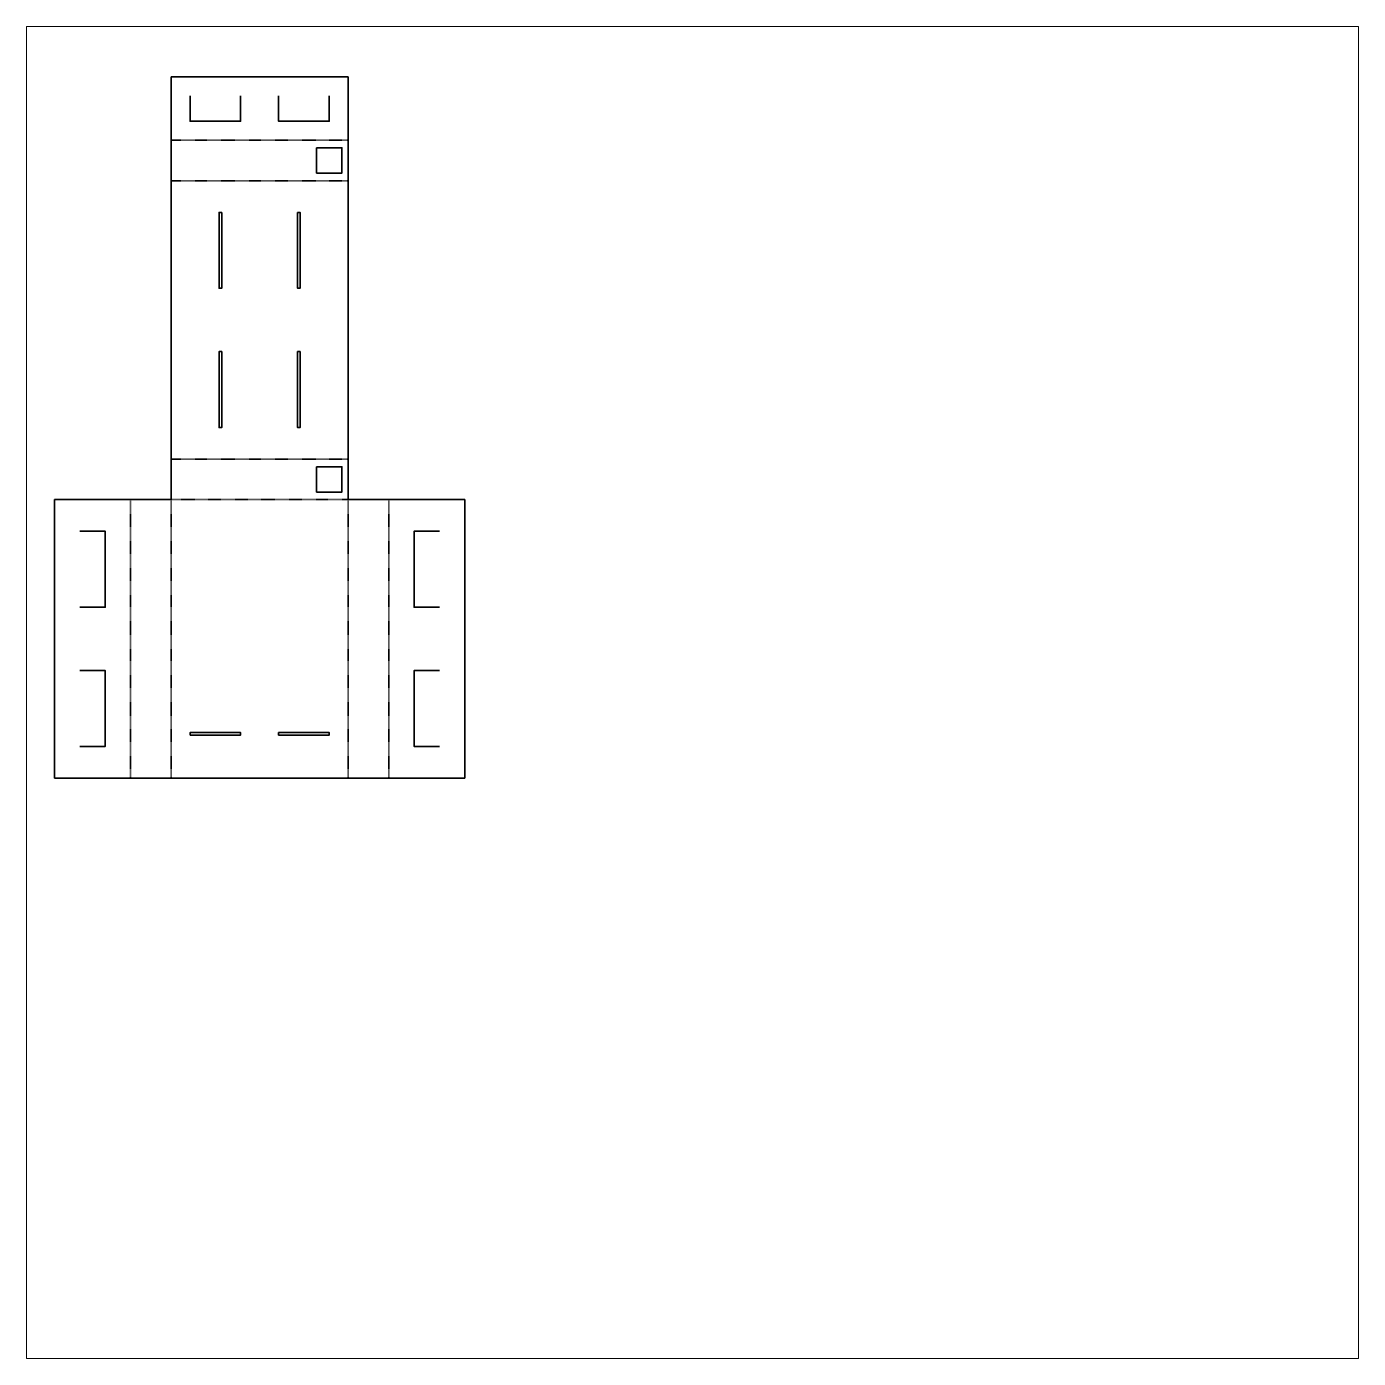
# Model space of a CAD drawing. Header units: inches. Extents: x 8 to 271, y -272 to -9.
import ezdxf

# ---------------------------------------------------------------- set-up
doc = ezdxf.new("R2010")
doc.units = ezdxf.units.IN
doc.header["$MEASUREMENT"] = 0
for name, pattern in [('AI-Linetype-1', [0.123472, 0.035278, -0.088194]), ('AI-Linetype-2', [0.123472, 0.035278, -0.088194]), ('AI-Linetype-3', [0.123472, 0.035278, -0.088194]), ('AI-Linetype-4', [0.123472, 0.035278, -0.088194]), ('AI-Linetype-5', [0.123472, 0.035278, -0.088194]), ('AI-Linetype-6', [0.123472, 0.035278, -0.088194]), ('AI-Linetype-7', [0.123472, 0.035278, -0.088194]), ('AI-Linetype-8', [0.123472, 0.035278, -0.088194])]:
    doc.linetypes.add(name, pattern=pattern)
doc.layers.add('Layer 1', color=7, linetype='Continuous')

# ---------------------------------------------------------------- blocks, each defined once
blk = doc.blocks.new('block 3')
at = {"layer": 'Layer 1', "color": 1, "linetype": 'AI-Linetype-6', "lineweight": 35, "true_color": 0xff0000}
blk.add_lwpolyline([(71.36, -31.16), (36.36, -31.16)], dxfattribs=at)
at = {"layer": 'Layer 1', "color": 1, "linetype": 'AI-Linetype-2', "lineweight": 35, "true_color": 0xff0000}
blk.add_lwpolyline([(71.36, -39.16), (36.36, -39.16)], dxfattribs=at)
at = {"layer": 'Layer 1', "color": 1, "linetype": 'AI-Linetype-1', "lineweight": 35, "true_color": 0xff0000}
blk.add_lwpolyline([(71.36, -94.16), (36.36, -94.16)], dxfattribs=at)
at = {"layer": 'Layer 1', "color": 1, "linetype": 'AI-Linetype-8', "lineweight": 35, "true_color": 0xff0000}
blk.add_lwpolyline([(28.36, -102.16), (28.36, -157.16)], dxfattribs=at)
at = {"layer": 'Layer 1', "color": 1, "linetype": 'AI-Linetype-3', "lineweight": 35, "true_color": 0xff0000}
blk.add_lwpolyline([(36.36, -102.16), (71.36, -102.16)], dxfattribs=at)
at = {"layer": 'Layer 1', "color": 1, "linetype": 'AI-Linetype-5', "lineweight": 35, "true_color": 0xff0000}
blk.add_lwpolyline([(36.36, -102.16), (36.36, -157.16)], dxfattribs=at)
at = {"layer": 'Layer 1', "color": 1, "linetype": 'AI-Linetype-4', "lineweight": 35, "true_color": 0xff0000}
blk.add_lwpolyline([(71.36, -102.16), (71.36, -157.16)], dxfattribs=at)
at = {"layer": 'Layer 1', "color": 1, "linetype": 'AI-Linetype-7', "lineweight": 35, "true_color": 0xff0000}
blk.add_lwpolyline([(79.36, -102.16), (79.36, -157.16)], dxfattribs=at)
blk = doc.blocks.new('block 2')
at = {"layer": 'Layer 1', "color": 1, "lineweight": 35, "true_color": 0xff0000}
for points in [[(36.36, -31.16), (36.36, -18.66)], [(36.36, -18.66), (71.36, -18.66)], [(71.36, -31.16), (71.36, -18.66)], [(50.11, -22.41), (50.11, -27.41), (40.11, -27.41), (40.11, -22.41)], [(67.61, -22.41), (67.61, -27.41), (57.61, -27.41), (57.61, -22.41)], [(36.36, -39.16), (36.36, -31.16)], [(71.36, -39.16), (71.36, -31.16)], [(65.11, -32.66), (70.11, -32.66), (70.11, -37.66), (65.11, -37.66), (65.11, -32.66)], [(36.36, -94.16), (36.36, -39.16)], [(71.36, -94.16), (71.36, -39.16)], [(46.36, -45.41), (45.86, -45.41), (45.86, -60.41), (46.36, -60.41), (46.36, -45.41)], [(61.36, -45.41), (61.86, -45.41), (61.86, -60.41), (61.36, -60.41), (61.36, -45.41)], [(46.36, -72.91), (45.86, -72.91), (45.86, -87.91), (46.36, -87.91), (46.36, -72.91)], [(61.36, -72.91), (61.86, -72.91), (61.86, -87.91), (61.36, -87.91), (61.36, -72.91)], [(36.36, -94.16), (36.36, -102.16)], [(71.36, -94.16), (71.36, -102.16)], [(65.11, -95.66), (70.11, -95.66), (70.11, -100.66), (65.11, -100.66), (65.11, -95.66)], [(28.36, -102.16), (13.36, -102.16)], [(13.36, -102.16), (13.36, -157.16)], [(36.36, -102.16), (28.36, -102.16)], [(71.36, -102.16), (79.36, -102.16)], [(79.36, -102.16), (94.36, -102.16)], [(94.36, -102.16), (94.36, -157.16)], [(18.36, -123.41), (23.36, -123.41), (23.36, -108.41), (18.36, -108.41)], [(89.36, -123.41), (84.36, -123.41), (84.36, -108.41), (89.36, -108.41)], [(18.36, -150.91), (23.36, -150.91), (23.36, -135.91), (18.36, -135.91)], [(89.36, -150.91), (84.36, -150.91), (84.36, -135.91), (89.36, -135.91)], [(40.11, -148.66), (40.11, -148.16), (50.11, -148.16), (50.11, -148.66), (40.11, -148.66)], [(57.61, -148.66), (57.61, -148.16), (67.61, -148.16), (67.61, -148.66), (57.61, -148.66)], [(28.36, -157.16), (13.36, -157.16)], [(36.36, -157.16), (28.36, -157.16)], [(36.36, -157.16), (71.36, -157.16)], [(71.36, -157.16), (79.36, -157.16)], [(79.36, -157.16), (94.36, -157.16)]]:
    blk.add_lwpolyline(points, dxfattribs=at)
at = {"layer": 'Layer 1'}
blk.add_blockref('block 3', (0, 0), dxfattribs=at)

msp = doc.modelspace()

# ---------------------------------------------------------------- linework, layer by layer
at = {"layer": 'Layer 1', "color": 179, "lineweight": 18, "true_color": 0x231f20}
msp.add_lwpolyline([(270.88, -271.77), (7.84, -271.77), (7.84, -8.73), (270.88, -8.73), (270.88, -271.77)], dxfattribs=at)

# ---------------------------------------------------------------- block references
at = {"layer": 'Layer 1'}
msp.add_blockref('block 2', (0, 0), dxfattribs=at)

doc.saveas('drawing.dxf')
